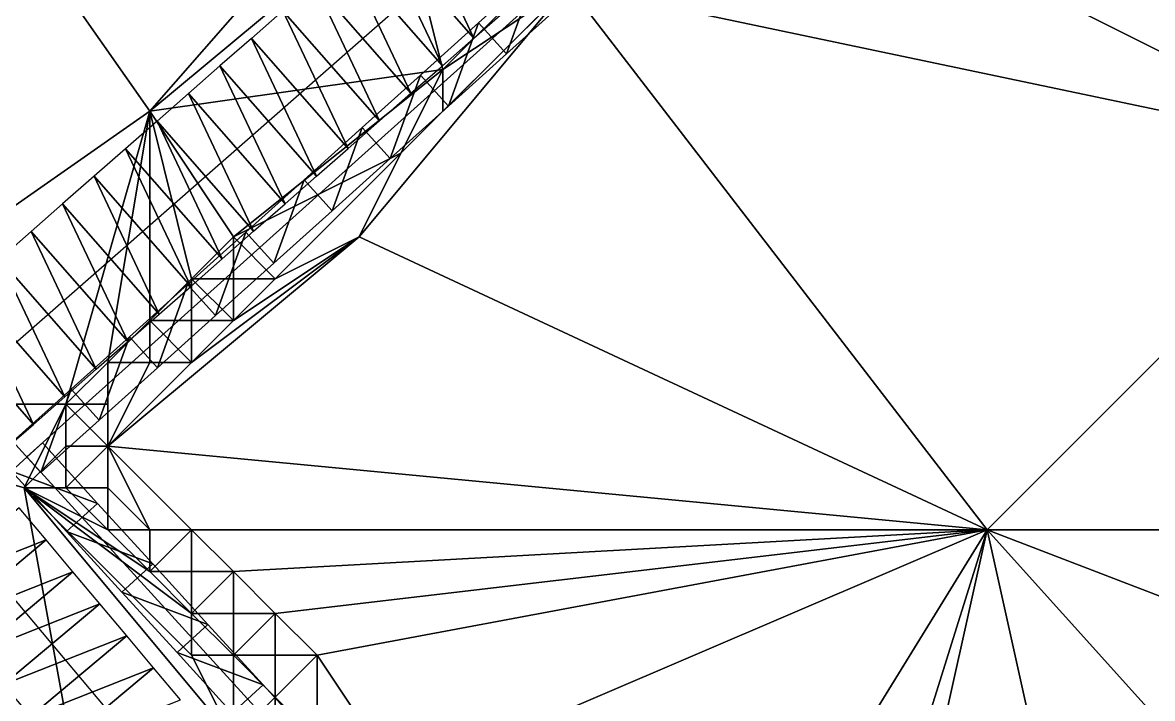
# Model space of a CAD drawing. Header units: metres. Extents: x -1103 to 901, y -902 to 905.
# Drawn here: x 185.9 to 239.9, y 529.9 to 562.2 of the extents above; entities that cross this region are included whole.
import ezdxf

# ---------------------------------------------------------------- set-up
doc = ezdxf.new("R2010")
doc.units = ezdxf.units.M
for name, color, linetype in [('OSM_ROAD_AXES', 2, 'CONTINUOUS'), ('OSM_ROAD_SURFACE', 9, 'CONTINUOUS'), ('OSM_TERRAIN', 3, 'CONTINUOUS'), ('OSM_WATER_SURFACE', 5, 'CONTINUOUS'), ('OSM_WATERWAYS', 5, 'CONTINUOUS')]:
    doc.layers.add(name, color=color, linetype=linetype)

msp = doc.modelspace()

# ---------------------------------------------------------------- linework, layer by layer
at = {"layer": 'OSM_ROAD_AXES'}
for points in [[(179.625, 541.713, 13.917), (277.341, 627.42, 17.517), (317.953, 661.559, 17.02), (320.02, 663.295, 17.048), (361.008, 698.208, 15.852), (381.767, 716.478, 14.128), (390.069, 724.716, 14.337), (395.651, 731.573, 14.846)], [(179.625, 541.713, 13.917), (363.017, 323.054, 14.291), (382.196, 303.402, 15.046)]]:
    msp.add_polyline3d(points, dxfattribs=at)
at = {"layer": 'OSM_ROAD_SURFACE'}
for points in [[(207.489, 561.498, 13.532), (204.377, 568.079, 13.572), (202.873, 566.76, 13.591)], [(207.489, 561.498, 13.532), (208.993, 562.816, 13.525), (204.377, 568.079, 13.572)], [(205.986, 560.179, 13.506), (202.873, 566.76, 13.591), (201.37, 565.442, 13.63)], [(205.986, 560.179, 13.506), (207.489, 561.498, 13.532), (202.873, 566.76, 13.591)], [(204.483, 558.861, 13.564), (201.37, 565.442, 13.63), (199.867, 564.123, 13.669)], [(204.483, 558.861, 13.564), (205.986, 560.179, 13.506), (201.37, 565.442, 13.63)], [(202.979, 557.542, 13.615), (199.867, 564.123, 13.669), (198.363, 562.805, 13.707)], [(202.979, 557.542, 13.615), (204.483, 558.861, 13.564), (199.867, 564.123, 13.669)], [(201.476, 556.223, 13.648), (198.363, 562.805, 13.707), (196.86, 561.486, 13.746)], [(201.476, 556.223, 13.648), (202.979, 557.542, 13.615), (198.363, 562.805, 13.707)], [(199.973, 554.905, 13.681), (196.86, 561.486, 13.746), (195.357, 560.167, 13.785)], [(199.973, 554.905, 13.681), (201.476, 556.223, 13.648), (196.86, 561.486, 13.746)], [(198.469, 553.586, 13.714), (195.357, 560.167, 13.785), (193.853, 558.849, 13.823)], [(198.469, 553.586, 13.714), (199.973, 554.905, 13.681), (195.357, 560.167, 13.785)], [(196.966, 552.268, 13.778), (193.853, 558.849, 13.823), (192.35, 557.53, 13.873)], [(196.966, 552.268, 13.778), (198.469, 553.586, 13.714), (193.853, 558.849, 13.823)], [(195.463, 550.949, 13.813), (192.35, 557.53, 13.873), (190.847, 556.212, 13.886)], [(195.463, 550.949, 13.813), (196.966, 552.268, 13.778), (192.35, 557.53, 13.873)], [(193.959, 549.631, 13.877), (190.847, 556.212, 13.886), (189.343, 554.893, 13.904)], [(193.959, 549.631, 13.877), (195.463, 550.949, 13.813), (190.847, 556.212, 13.886)], [(192.456, 548.312, 13.953), (189.343, 554.893, 13.904), (187.84, 553.575, 13.922)], [(192.456, 548.312, 13.953), (193.959, 549.631, 13.877), (189.343, 554.893, 13.904)], [(190.953, 546.993, 13.988), (187.84, 553.575, 13.922), (186.337, 552.256, 13.939)], [(190.953, 546.993, 13.988), (192.456, 548.312, 13.953), (187.84, 553.575, 13.922)], [(189.449, 545.675, 13.965), (186.337, 552.256, 13.939), (184.834, 550.937, 13.957)], [(189.449, 545.675, 13.965), (190.953, 546.993, 13.988), (186.337, 552.256, 13.939)], [(187.946, 544.356, 13.932), (184.834, 550.937, 13.957), (183.33, 549.619, 13.975)], [(187.946, 544.356, 13.932), (189.449, 545.675, 13.965), (184.834, 550.937, 13.957)], [(186.443, 543.038, 13.923), (183.33, 549.619, 13.975), (181.827, 548.3, 13.993)], [(186.443, 543.038, 13.923), (187.946, 544.356, 13.932), (183.33, 549.619, 13.975)], [(184.939, 541.719, 13.905), (186.443, 543.038, 13.923), (181.827, 548.3, 13.993)], [(181.174, 535.198, 14.094), (187.053, 537.525, 13.892), (185.771, 539.054, 13.878)], [(181.174, 535.198, 14.094), (182.456, 533.669, 14.1), (187.053, 537.525, 13.892)], [(182.456, 533.669, 14.1), (188.336, 535.996, 13.91), (187.053, 537.525, 13.892)], [(182.456, 533.669, 14.1), (183.739, 532.14, 14.106), (188.336, 535.996, 13.91)], [(183.739, 532.14, 14.106), (189.618, 534.467, 13.929), (188.336, 535.996, 13.91)], [(183.739, 532.14, 14.106), (185.021, 530.611, 14.113), (189.618, 534.467, 13.929)], [(185.021, 530.611, 14.113), (190.901, 532.938, 13.947), (189.618, 534.467, 13.929)], [(185.021, 530.611, 14.113), (186.303, 529.082, 14.119), (190.901, 532.938, 13.947)], [(186.303, 529.082, 14.119), (192.183, 531.409, 13.965), (190.901, 532.938, 13.947)], [(186.303, 529.082, 14.119), (187.586, 527.553, 14.125), (192.183, 531.409, 13.965)], [(187.586, 527.553, 14.125), (193.466, 529.879, 13.984), (192.183, 531.409, 13.965)]]:
    msp.add_3dface(points, dxfattribs=at)
at = {"layer": 'OSM_TERRAIN'}
for points in [[(172, 544, 14.054), (192, 558, 13.821), (178, 578, 14.043)], [(192, 558, 13.821), (206, 574, 13.837), (178, 578, 14.043)], [(192, 558, 13.821), (204, 568, 13.513), (206, 574, 13.837)], [(250, 556, 12.744), (258, 574, 14.477), (230, 566, 13.726)], [(192, 558, 13.821), (206, 560, 13.455), (204, 568, 13.513)], [(206, 560, 13.455), (210, 564, 13.527), (204, 568, 13.513)], [(212, 564, 13.176), (250, 556, 12.744), (230, 566, 13.726)], [(232, 538, 12.209), (212, 564, 13.176), (202, 552, 13.431)], [(202, 552, 13.431), (212, 564, 13.176), (204, 556, 12.974)], [(204, 556, 12.974), (212, 564, 13.176), (206, 558, 12.919)], [(206, 558, 12.919), (212, 564, 13.176), (206, 560, 13.455)], [(206, 560, 13.455), (212, 564, 13.176), (210, 564, 13.527)], [(212, 564, 13.176), (232, 538, 12.209), (250, 556, 12.744)], [(196, 552, 13.853), (206, 560, 13.455), (192, 558, 13.821)], [(196, 552, 13.853), (204, 556, 12.974), (206, 560, 13.455)], [(204, 556, 12.974), (206, 558, 12.919), (206, 560, 13.455)], [(188, 544, 13.882), (192, 558, 13.821), (172, 544, 14.054)], [(188, 544, 13.882), (190, 546, 13.932), (192, 558, 13.821)], [(190, 546, 13.932), (192, 548, 13.946), (192, 558, 13.821)], [(192, 548, 13.946), (194, 550, 13.901), (192, 558, 13.821)], [(194, 550, 13.901), (196, 552, 13.853), (192, 558, 13.821)], [(198, 550, 13.37), (204, 556, 12.974), (196, 552, 13.853)], [(198, 550, 13.37), (202, 552, 13.431), (204, 556, 12.974)], [(232, 538, 12.209), (250, 538, 12.018), (250, 556, 12.744)], [(190, 542, 13.967), (232, 538, 12.209), (202, 552, 13.431)], [(190, 542, 13.967), (202, 552, 13.431), (194, 546, 13.76)], [(194, 546, 13.76), (202, 552, 13.431), (196, 548, 13.553)], [(194, 550, 13.901), (196, 550, 13.451), (196, 552, 13.853)], [(196, 548, 13.553), (202, 552, 13.431), (198, 550, 13.37)], [(196, 550, 13.451), (198, 550, 13.37), (196, 552, 13.853)], [(192, 548, 13.946), (194, 548, 13.445), (194, 550, 13.901)], [(194, 548, 13.445), (196, 548, 13.553), (194, 550, 13.901)], [(196, 548, 13.553), (196, 550, 13.451), (194, 550, 13.901)], [(196, 548, 13.553), (198, 550, 13.37), (196, 550, 13.451)], [(190, 546, 13.932), (192, 546, 13.418), (192, 548, 13.946)], [(192, 546, 13.418), (194, 546, 13.76), (192, 548, 13.946)], [(194, 546, 13.76), (194, 548, 13.445), (192, 548, 13.946)], [(194, 546, 13.76), (196, 548, 13.553), (194, 548, 13.445)], [(188, 544, 13.882), (190, 544, 13.384), (190, 546, 13.932)], [(190, 544, 13.384), (190, 542, 13.967), (190, 546, 13.932)], [(190, 542, 13.967), (192, 546, 13.418), (190, 546, 13.932)], [(190, 542, 13.967), (194, 546, 13.76), (192, 546, 13.418)], [(184, 524, 14.324), (190, 518, 14.257), (172, 544, 14.054)], [(172, 544, 14.054), (190, 518, 14.257), (186, 540, 13.798)], [(186, 540, 13.798), (188, 544, 13.882), (172, 544, 14.054)], [(186, 540, 13.798), (188, 542, 13.344), (188, 544, 13.882)], [(188, 542, 13.344), (190, 542, 13.967), (188, 544, 13.882)], [(190, 542, 13.967), (190, 544, 13.384), (188, 544, 13.882)], [(188, 540, 13.208), (188, 542, 13.344), (186, 540, 13.798)], [(188, 540, 13.208), (190, 540, 13.827), (190, 542, 13.967)], [(188, 540, 13.208), (190, 542, 13.967), (188, 542, 13.344)], [(194, 538, 13.868), (190, 542, 13.967), (192, 538, 13.925)], [(194, 538, 13.868), (232, 538, 12.209), (190, 542, 13.967)], [(190, 540, 13.827), (192, 538, 13.925), (190, 542, 13.967)], [(196, 528, 13.944), (194, 532, 13.384), (186, 540, 13.798)], [(190, 518, 14.257), (196, 528, 13.944), (186, 540, 13.798)], [(186, 540, 13.798), (194, 532, 13.384), (194, 534, 12.933)], [(186, 540, 13.798), (194, 534, 12.933), (192, 536, 13.006)], [(186, 540, 13.798), (192, 536, 13.006), (190, 538, 13.107)], [(186, 540, 13.798), (190, 538, 13.107), (188, 540, 13.208)], [(190, 538, 13.107), (190, 540, 13.827), (188, 540, 13.208)], [(190, 538, 13.107), (192, 538, 13.925), (190, 540, 13.827)], [(192, 536, 13.006), (192, 538, 13.925), (190, 538, 13.107)], [(192, 536, 13.006), (194, 536, 13.883), (194, 538, 13.868)], [(192, 536, 13.006), (194, 538, 13.868), (192, 538, 13.925)], [(194, 536, 13.883), (196, 536, 13.801), (194, 538, 13.868)], [(196, 536, 13.801), (232, 538, 12.209), (194, 538, 13.868)], [(198, 534, 13.757), (232, 538, 12.209), (196, 536, 13.801)], [(200, 532, 13.735), (232, 538, 12.209), (198, 534, 13.757)], [(204, 526, 13.83), (232, 538, 12.209), (200, 532, 13.735)], [(216, 512, 14.98), (232, 538, 12.209), (204, 526, 13.83)], [(216, 512, 14.98), (222, 506, 15.613), (232, 538, 12.209)], [(222, 506, 15.613), (224, 502, 15.954), (232, 538, 12.209)], [(224, 502, 15.954), (240, 502, 15.406), (232, 538, 12.209)], [(240, 502, 15.406), (250, 518, 13.232), (232, 538, 12.209)], [(250, 518, 13.232), (258, 528, 12.126), (232, 538, 12.209)], [(232, 538, 12.209), (258, 528, 12.126), (250, 538, 12.018)], [(194, 534, 12.933), (194, 536, 13.883), (192, 536, 13.006)], [(194, 534, 12.933), (196, 534, 13.828), (196, 536, 13.801)], [(194, 534, 12.933), (196, 536, 13.801), (194, 536, 13.883)], [(196, 534, 13.828), (198, 534, 13.757), (196, 536, 13.801)], [(194, 532, 13.384), (196, 532, 12.936), (194, 534, 12.933)], [(196, 532, 12.936), (196, 534, 13.828), (194, 534, 12.933)], [(196, 532, 12.936), (198, 532, 13.795), (198, 534, 13.757)], [(196, 532, 12.936), (198, 534, 13.757), (196, 534, 13.828)], [(198, 532, 13.795), (200, 532, 13.735), (198, 534, 13.757)], [(196, 528, 13.944), (196, 532, 12.936), (194, 532, 13.384)], [(196, 528, 13.944), (198, 530, 12.98), (196, 532, 12.936)], [(198, 530, 12.98), (198, 532, 13.795), (196, 532, 12.936)], [(200, 528, 13.121), (200, 532, 13.735), (198, 530, 12.98)], [(198, 530, 12.98), (200, 532, 13.735), (198, 532, 13.795)], [(200, 528, 13.121), (204, 526, 13.83), (200, 532, 13.735)], [(196, 528, 13.944), (198, 528, 13.224), (198, 530, 12.98)], [(198, 528, 13.224), (200, 528, 13.121), (198, 530, 12.98)]]:
    msp.add_3dface(points, dxfattribs=at)
at = {"layer": 'OSM_WATER_SURFACE'}
for points in [[(210.497, 564.738, 13.598), (207.716, 562.237, 13.541), (209.053, 560.75, 13.229)], [(210.497, 564.738, 13.598), (209.053, 560.75, 13.229), (211.835, 563.251, 13.284)], [(207.716, 562.237, 13.541), (204.935, 559.735, 13.535), (206.272, 558.248, 13.216)], [(207.716, 562.237, 13.541), (206.272, 558.248, 13.216), (209.053, 560.75, 13.229)], [(204.935, 559.735, 13.535), (202.154, 557.234, 13.652), (203.491, 555.747, 13.266)], [(204.935, 559.735, 13.535), (203.491, 555.747, 13.266), (206.272, 558.248, 13.216)], [(202.154, 557.234, 13.652), (199.373, 554.732, 13.768), (200.71, 553.245, 13.355)], [(202.154, 557.234, 13.652), (200.71, 553.245, 13.355), (203.491, 555.747, 13.266)], [(199.373, 554.732, 13.768), (196.591, 552.231, 13.833), (197.929, 550.744, 13.496)], [(199.373, 554.732, 13.768), (197.929, 550.744, 13.496), (200.71, 553.245, 13.355)], [(196.591, 552.231, 13.833), (193.81, 549.729, 13.937), (195.148, 548.242, 13.612)], [(196.591, 552.231, 13.833), (195.148, 548.242, 13.612), (197.929, 550.744, 13.496)], [(193.81, 549.729, 13.937), (191.029, 547.228, 13.987), (192.367, 545.741, 13.626)], [(193.81, 549.729, 13.937), (192.367, 545.741, 13.626), (195.148, 548.242, 13.612)], [(191.029, 547.228, 13.987), (188.248, 544.726, 13.93), (189.585, 543.239, 13.759)], [(191.029, 547.228, 13.987), (189.585, 543.239, 13.759), (192.367, 545.741, 13.626)], [(188.248, 544.726, 13.93), (185.467, 542.225, 13.912), (186.804, 540.738, 13.736)], [(188.248, 544.726, 13.93), (186.804, 540.738, 13.736), (189.585, 543.239, 13.759)], [(189.511, 539.261, 13.748), (186.875, 542.155, 13.895), (185.396, 540.808, 13.876)], [(189.511, 539.261, 13.748), (185.396, 540.808, 13.876), (188.033, 537.914, 13.76)], [(192.148, 536.368, 13.735), (189.511, 539.261, 13.748), (188.033, 537.914, 13.76)], [(192.148, 536.368, 13.735), (188.033, 537.914, 13.76), (190.67, 535.021, 13.735)], [(194.785, 533.474, 13.733), (192.148, 536.368, 13.735), (190.67, 535.021, 13.735)], [(194.785, 533.474, 13.733), (190.67, 535.021, 13.735), (193.307, 532.127, 13.733)], [(197.422, 530.581, 13.74), (194.785, 533.474, 13.733), (193.307, 532.127, 13.733)], [(197.422, 530.581, 13.74), (193.307, 532.127, 13.733), (195.944, 529.234, 13.74)], [(200.059, 527.687, 13.781), (197.422, 530.581, 13.74), (195.944, 529.234, 13.74)]]:
    msp.add_3dface(points, dxfattribs=at)
at = {"layer": 'OSM_WATERWAYS'}
for points in [[(406.727, 725.004, 14.138), (390.588, 712.209, 13.225), (351.933, 679.53, 16.198), (322.651, 656.593, 16.767), (318.915, 653.685, 16.722), (269.636, 612.303, 16.748), (227.853, 579.004, 14.8), (186.135, 541.481, 13.836)], [(363.979, 330.729, 14.238), (288.935, 419.942, 13.817), (215.141, 509.653, 14.217), (186.135, 541.481, 13.836)]]:
    msp.add_polyline3d(points, dxfattribs=at)

doc.saveas('drawing.dxf')
